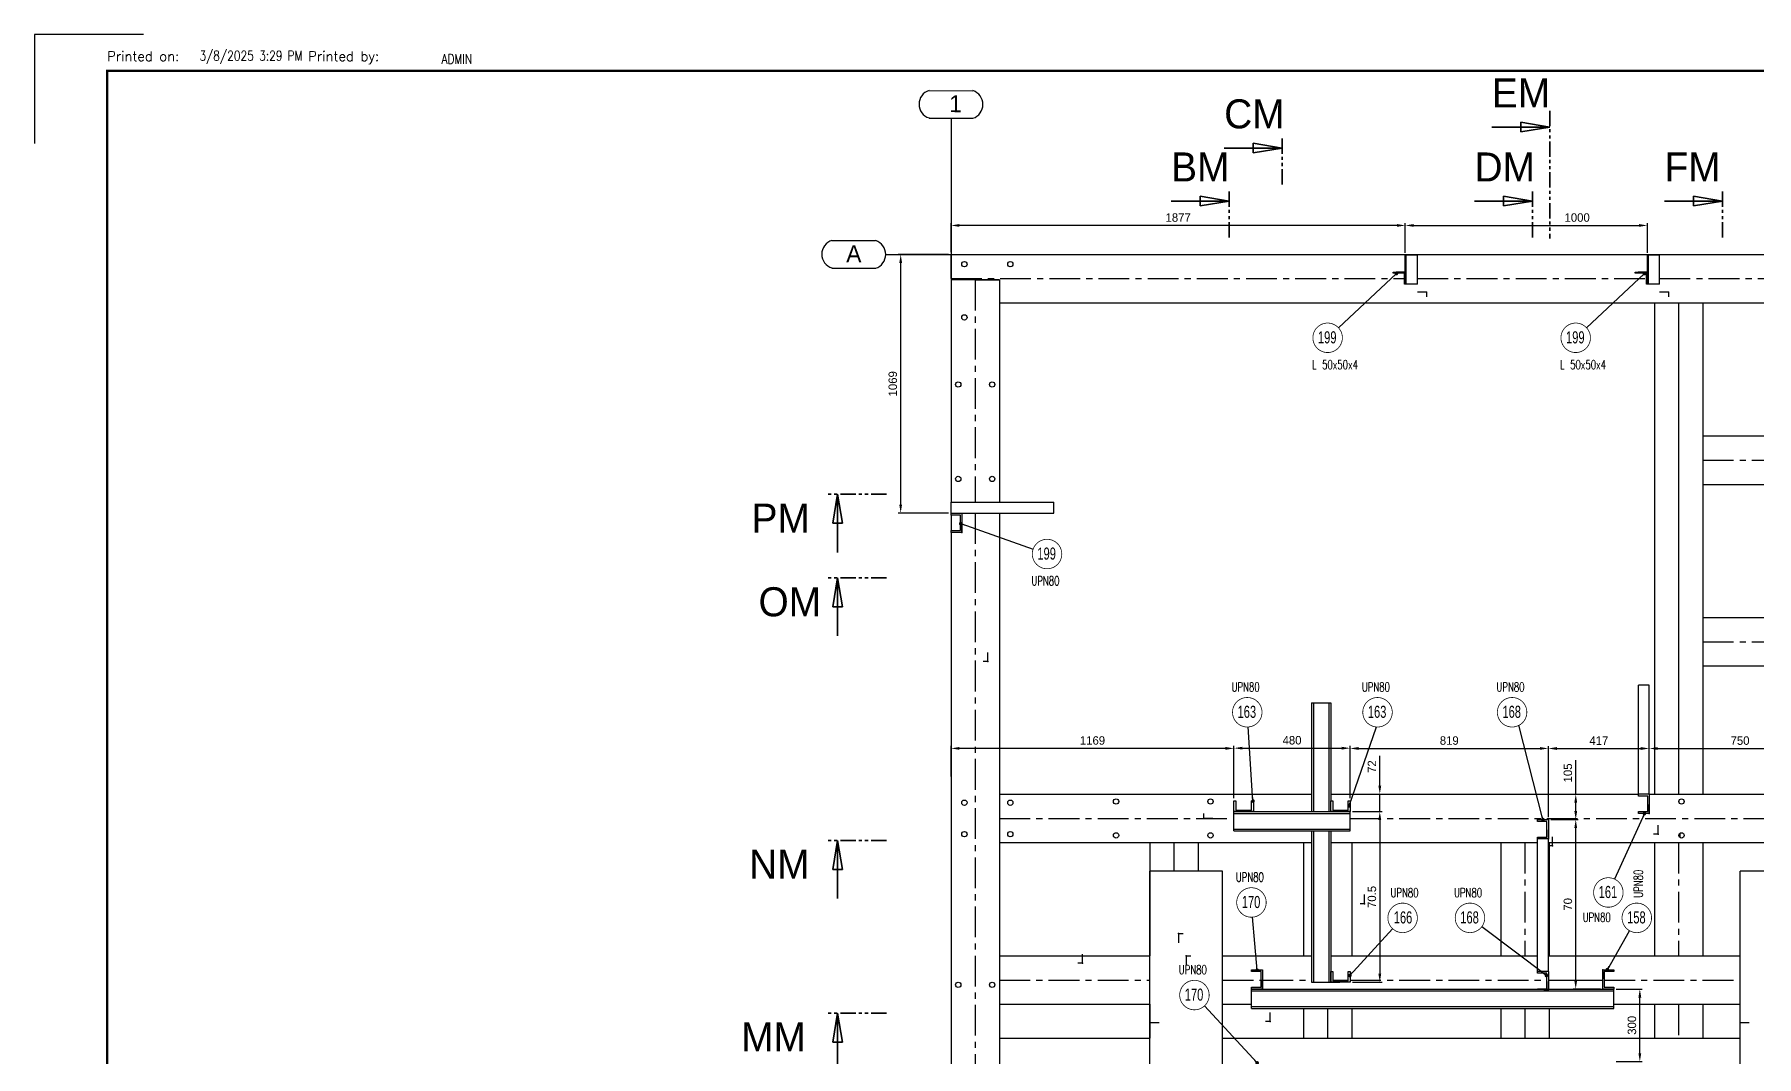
# Model space of a CAD drawing. Header units: millimetres. Extents: x 0 to 16187, y -20471 to 6290.
# Drawn here: x 0 to 712, y 3016 to 3438 of the extents above; entities that cross this region are included whole.
import ezdxf
from ezdxf.enums import TextEntityAlignment as Align

# ---------------------------------------------------------------- set-up
doc = ezdxf.new("R2010")
doc.units = ezdxf.units.MM
doc.header["$PDSIZE"] = -1
doc.linetypes.add('CENTERX2', pattern=[20.32, 12.7, -2.54, 2.54, -2.54])
doc.linetypes.add('PHANTOM', pattern=[12.7, 6.35, -1.27, 1.27, -1.27, 1.27, -1.27])
doc.layers.add('BORDER1', color=3, linetype='Continuous')
doc.layers.add('BORDER2', color=7, linetype='Continuous')
doc.styles.add('MtXpl_txt_shx', font='txt.shx', dxfattribs={"height": 0.2})
doc.styles.add('ROMANC', font='ROMANC', dxfattribs={"height": 5})
doc.styles.add('ROMAND-1', font='ic-romand.shx')
doc.styles.add('ROMANS', font='ROMANS.shx', dxfattribs={"width": 0.8})
doc.styles.add('ROMANT', font='ROMANT', dxfattribs={"height": 4})
doc.styles.add('SLDTEXTSTYLE2', font='TXT', dxfattribs={"width": 0.686449})
doc.dimstyles.new('AM_ISO', dxfattribs={"dimtxt": 3.5, "dimasz": 3.5, "dimexe": 1, "dimexo": 1, "dimgap": 1.5, "dimtad": 1, "dimdsep": 46, "dimtxsty": 'Standard', "dimcen": 0, "dimclrd": 1, "dimclre": 1, "dimclrt": 1, "dimadec": 0, "dimazin": 2, "dimtp": 0.1, "dimtm": 0.1, "dimtfac": 0.71, "dimtdec": 3, "dimtmove": 0, "dimatfit": 3, "dimfxl": 1, "dimlwd": -1, "dimlwe": -1, "dimarcsym": 1})
doc.dimstyles.new('AM_ISO$7', dxfattribs={"dimtxt": 3.5, "dimasz": 3.5, "dimexe": 1, "dimexo": 1, "dimgap": 1.5, "dimtad": 1, "dimtoh": 1, "dimdsep": 46, "dimtxsty": 'Standard', "dimcen": 0, "dimclrd": 1, "dimclre": 1, "dimclrt": 1, "dimadec": 0, "dimazin": 2, "dimtp": 0.1, "dimtm": 0.1, "dimtfac": 0.71, "dimtdec": 3, "dimtmove": 0, "dimatfit": 3, "dimfxl": 1, "dimlwd": -1, "dimlwe": -1, "dimarcsym": 1})

# ---------------------------------------------------------------- blocks, each defined once
blk = doc.blocks.new('_Closed')
at = {"color": 0, "linetype": 'ByBlock', "lineweight": -2}
for p, q in [((-1, 0.166667), (0, 0)), ((-1, 0.166667), (-1, -0.166667)), ((0, 0), (-1, -0.166667)), ((0, 0), (-1, 0))]:
    blk.add_line(p, q, dxfattribs=at)
blk = doc.blocks.new('*U609')
at = {"layer": 'BORDER1', "color": 154, "true_color": 0x1859a9, "const_width": 1}
blk.add_lwpolyline([(1.81, 811), (1144, 811), (1144, 0), (0, 0), (0, 811)], close=True, dxfattribs=at)
at = {"layer": 'BORDER2'}
blk.add_lwpolyline([(15, 826), (-30, 826), (-30, 781)], dxfattribs=at)
at = {"layer": 'BORDER2', "style": 'ROMANS'}
blk.add_text('Printed on:                 Printed by:', height=4, dxfattribs=at).set_placement((0, 815))
at = {"layer": 'BORDER2', "char_height": 4, "attachment_point": 7, "style": 'ROMANS'}
for s, insert in [('3/8/2025 3:29 PM', (38.14, 813.89)), ('ADMIN', (138.14, 813.89))]:
    blk.add_mtext(s, dxfattribs=dict(at, insert=insert))
at = {"layer": 'BORDER2', "flags": 8}
for tag, height, style, p in [('REV-A', 3.24, 'ROMANS', (986.93, 140.25)), ('RE-A', 8.06, 'ROMANT', (1084.63, 7.17))]:
    blk.add_attdef(tag, text='', height=height, dxfattribs=dict(at, style=style)).set_placement(p, align=Align.CENTER)
at = {"layer": 'BORDER2', "style": 'ROMANS', "width": 3.830216}
blk.add_attdef('DATE-A', text='', height=3.24, dxfattribs=at).set_placement((995.51, 140.25), (1008.51, 140.25), align=Align.FIT)
at = {"layer": 'BORDER2'}
for tag, height, style, p in [('DRN-A', 3.24, 'ROMANS', (1018.38, 140.25)), ('CHD-A', 3.24, 'ROMANS', (1032.35, 140.25)), ('APD-A', 3.24, 'ROMANS', (1046.64, 140.25)), ('CONS_CONT_VEND', 4.2, 'ROMANC', (1061.39, 72.83))]:
    blk.add_attdef(tag, text='', height=height, dxfattribs=dict(at, style=style)).set_placement(p, align=Align.CENTER)
at = {"layer": 'BORDER2', "style": 'ROMANS', "width": 0.8}
for tag, p, height in [('1:X', (997.23, 122.55), 3.5), ('LOC', (1042.74, 122.55), 3.5), ('PROJ_NO', (1118.64, 122.55), 3.5), ('CONS_DRG_NO', (1011, 63), 3)]:
    blk.add_attdef(tag, p, '', height=height, dxfattribs=at)
at = {"layer": 'BORDER2', "lineweight": 30, "width": 0.8, "flags": 104}
blk.add_attdef('COMMENTS-A', text='', height=2.2, dxfattribs=at).set_placement((1055.21, 142.07), align=Align.MIDDLE_LEFT)
at = {"layer": 'BORDER2', "style": 'ROMANS', "width": 0.8}
for tag, p in [('PROJECT_TITLE_1', (1061.07, 55.35)), ('PROJECT_TITLE_2', (1061.07, 49.3))]:
    blk.add_attdef(tag, text='', height=3.5, dxfattribs=at).set_placement(p, align=Align.MIDDLE)
at = {"layer": 'BORDER2', "style": 'ROMANT', "width": 0.8}
for tag, p in [('DRG_TITLE_1', (1061.07, 36.31)), ('DRG_TITLE_2', (1061.07, 28.31)), ('DRG_TITLE_3', (1061.07, 20.31))]:
    blk.add_attdef(tag, text='', height=5, dxfattribs=at).set_placement(p, align=Align.CENTER)
at = {"layer": 'BORDER2', "style": 'ROMANT'}
for tag, p in [('AR', (995, 7.17)), ('PA', (1011.74, 7.17)), ('DC', (1028.45, 7.17)), ('TS', (1120.84, 7.17))]:
    blk.add_attdef(tag, p, '', height=8.06, dxfattribs=at)
for tag, p in [('SRNO', (1074.7, 7.17)), ('SH', (1115.8, 7.18))]:
    blk.add_attdef(tag, text='', height=8.06, dxfattribs=at).set_placement(p, align=Align.RIGHT)
at = {"layer": 'BORDER2', "style": 'ROMANS', "flags": 2}
blk.add_attdef('TB_VERSION', text='', height=2, dxfattribs=at).set_placement((1, -1), align=Align.TOP_LEFT)
blk = doc.blocks.new('A$7E93181617161C3')
at = {"color": 1, "ltscale": 0.2}
blk.add_line((4.15, 77.36), (22.25, 77.27), dxfattribs=at)
at = {"color": 1, "linetype": 'Continuous', "lineweight": 25}
blk.add_line((4.14, 65.97), (22.29, 65.9), dxfattribs=at)
at = {"color": 1}
blk.add_line((13.21, 65.94), (13.21, 0), dxfattribs=at)
at = {"color": 1, "ltscale": 0.2}
for centre, radius, start, end in [((5.98, 71.67), 5.98, 107.86898, 252.02455), ((20.4, 71.58), 5.99, 287.96509, 71.9697)]:
    blk.add_arc(centre, radius, start, end, dxfattribs=at)
at = {"color": 1, "linetype": 'Continuous', "lineweight": 25}
blk.add_text('1', height=7, rotation=359.95368, dxfattribs=at).set_placement((12.44, 68.39))
blk = doc.blocks.new('A$7E931815291D127')
at = {"color": 1, "ltscale": 0.2}
for p, q in [((4.15, 11.48), (22.25, 11.39)), ((4.14, 0.09), (22.29, 0.01)), ((26.39, 5.69), (92.32, 5.69))]:
    blk.add_line(p, q, dxfattribs=at)
for centre, radius, start, end in [((5.98, 5.79), 5.98, 107.86898, 252.02455), ((20.4, 5.69), 5.99, 287.96509, 71.9697)]:
    blk.add_arc(centre, radius, start, end, dxfattribs=at)
blk.add_text('A', height=7, rotation=359.95368, dxfattribs=at).set_placement((10.1, 2.5))
blk = doc.blocks.new('A$7E93181618B349')
blk.add_blockref('A$7E931815291D127', (0, 0))
blk = doc.blocks.new('*D5700')
at = {"color": 1, "linetype": 'ByBlock'}
for p, q in [((378.7, 3348.24), (378.7, 3360.22)), ((562.9, 3359.22), (382.2, 3359.22)), ((566.4, 3347.94), (566.4, 3360.22))]:
    blk.add_line(p, q, dxfattribs=at)
at = {"color": 1}
for points in [[(382.2, 3359.8), (382.2, 3358.63), (378.7, 3359.22)], [(562.9, 3358.63), (562.9, 3359.8), (566.4, 3359.22)]]:
    blk.add_solid(points, dxfattribs=at)
at = {"layer": 'Defpoints', "color": 0}
for p in [(378.7, 3359.22), (378.7, 3347.24), (566.4, 3346.94)]:
    blk.add_point(p, dxfattribs=at)
at = {"color": 1, "insert": (472.55, 3362.47), "char_height": 3.5, "attachment_point": 5}
blk.add_mtext('1877', dxfattribs=at)
blk = doc.blocks.new('*D5701')
at = {"color": 1, "linetype": 'ByBlock'}
for p, q in [((566.4, 3347.94), (566.4, 3360.22)), ((569.9, 3359.22), (662.9, 3359.22)), ((666.4, 3347.94), (666.4, 3360.22))]:
    blk.add_line(p, q, dxfattribs=at)
at = {"color": 1}
for points in [[(569.9, 3359.8), (569.9, 3358.63), (566.4, 3359.22)], [(662.9, 3358.63), (662.9, 3359.8), (666.4, 3359.22)]]:
    blk.add_solid(points, dxfattribs=at)
at = {"layer": 'Defpoints', "color": 0}
for p in [(666.4, 3359.22), (566.4, 3346.94), (666.4, 3346.94)]:
    blk.add_point(p, dxfattribs=at)
at = {"color": 1, "insert": (637.39, 3362.47), "char_height": 3.5, "attachment_point": 5}
blk.add_mtext('1000', dxfattribs=at)
blk = doc.blocks.new('*D5715')
at = {"color": 1, "linetype": 'ByBlock'}
for p, q in [((377.7, 3347.24), (356.9, 3347.24)), ((357.9, 3243.89), (357.9, 3343.74)), ((377.7, 3240.39), (356.9, 3240.39))]:
    blk.add_line(p, q, dxfattribs=at)
at = {"color": 1}
for points in [[(358.48, 3343.74), (357.32, 3343.74), (357.9, 3347.24)], [(357.32, 3243.89), (358.48, 3243.89), (357.9, 3240.39)]]:
    blk.add_solid(points, dxfattribs=at)
at = {"layer": 'Defpoints', "color": 0}
for p in [(357.9, 3347.24), (378.7, 3347.24), (378.7, 3240.39)]:
    blk.add_point(p, dxfattribs=at)
at = {"color": 1, "insert": (354.65, 3293.81), "char_height": 3.5, "attachment_point": 5, "rotation": 90}
blk.add_mtext('1069', dxfattribs=at)
blk = doc.blocks.new('*D5722')
at = {"color": 1, "linetype": 'ByBlock'}
for p, q in [((653.5, 3043.74), (664.29, 3043.74)), ((663.29, 3017.24), (663.29, 3040.24)), ((653.5, 3013.74), (664.29, 3013.74))]:
    blk.add_line(p, q, dxfattribs=at)
at = {"color": 1}
for points in [[(663.87, 3040.24), (662.7, 3040.24), (663.29, 3043.74)], [(662.7, 3017.24), (663.87, 3017.24), (663.29, 3013.74)]]:
    blk.add_solid(points, dxfattribs=at)
at = {"layer": 'Defpoints', "color": 0}
for p in [(652.5, 3043.74), (663.29, 3043.74), (652.5, 3013.74)]:
    blk.add_point(p, dxfattribs=at)
at = {"color": 1, "insert": (660.04, 3028.74), "char_height": 3.5, "attachment_point": 5, "rotation": 90}
blk.add_mtext('300', dxfattribs=at)
blk = doc.blocks.new('*D5723')
at = {"color": 1, "linetype": 'ByBlock'}
for p, q in [((636.81, 3124.24), (636.81, 3138.32)), ((630.19, 3124.24), (637.81, 3124.24)), ((636.81, 3117.24), (636.81, 3120.74)), ((626.5, 3113.74), (637.81, 3113.74))]:
    blk.add_line(p, q, dxfattribs=at)
at = {"color": 1}
for points in [[(637.39, 3120.74), (636.23, 3120.74), (636.81, 3124.24)], [(636.23, 3117.24), (637.39, 3117.24), (636.81, 3113.74)]]:
    blk.add_solid(points, dxfattribs=at)
at = {"layer": 'Defpoints', "color": 0}
for p in [(629.19, 3124.24), (636.81, 3124.24), (625.5, 3113.74)]:
    blk.add_point(p, dxfattribs=at)
at = {"color": 1, "insert": (633.56, 3133.03), "char_height": 3.5, "attachment_point": 5, "rotation": 90}
blk.add_mtext('105', dxfattribs=at)
blk = doc.blocks.new('*D5724')
at = {"color": 1, "linetype": 'ByBlock'}
for p, q in [((555.85, 3127.74), (555.85, 3140.07)), ((554.41, 3124.24), (556.85, 3124.24)), ((555.85, 3117.04), (555.85, 3124.24)), ((544.6, 3117.04), (556.85, 3117.04)), ((555.85, 3113.54), (555.85, 3110.04))]:
    blk.add_line(p, q, dxfattribs=at)
at = {"color": 1}
for points in [[(555.27, 3127.74), (556.44, 3127.74), (555.85, 3124.24)], [(556.44, 3113.54), (555.27, 3113.54), (555.85, 3117.04)]]:
    blk.add_solid(points, dxfattribs=at)
at = {"layer": 'Defpoints', "color": 0}
for p in [(553.41, 3124.24), (555.85, 3124.24), (543.6, 3117.04)]:
    blk.add_point(p, dxfattribs=at)
at = {"color": 1, "insert": (552.6, 3135.65), "char_height": 3.5, "attachment_point": 5, "rotation": 90}
blk.add_mtext('72', dxfattribs=at)
blk = doc.blocks.new('*D5725')
at = {"color": 1, "linetype": 'ByBlock'}
for p, q in [((378.7, 3131.55), (378.7, 3144.16)), ((492.1, 3143.16), (382.2, 3143.16)), ((495.6, 3122.54), (495.6, 3144.16))]:
    blk.add_line(p, q, dxfattribs=at)
at = {"color": 1}
for points in [[(382.2, 3143.74), (382.2, 3142.57), (378.7, 3143.16)], [(492.1, 3142.57), (492.1, 3143.74), (495.6, 3143.16)]]:
    blk.add_solid(points, dxfattribs=at)
at = {"layer": 'Defpoints', "color": 0}
for p in [(378.7, 3143.16), (378.7, 3130.55), (495.6, 3121.54)]:
    blk.add_point(p, dxfattribs=at)
at = {"color": 1, "insert": (437.15, 3146.41), "char_height": 3.5, "attachment_point": 5}
blk.add_mtext('1169', dxfattribs=at)
blk = doc.blocks.new('*D5726')
at = {"color": 1, "linetype": 'ByBlock'}
for p, q in [((495.6, 3122.54), (495.6, 3144.25)), ((499.1, 3143.25), (540.1, 3143.25)), ((543.6, 3122.54), (543.6, 3144.25))]:
    blk.add_line(p, q, dxfattribs=at)
at = {"color": 1}
for points in [[(499.1, 3143.84), (499.1, 3142.67), (495.6, 3143.25)], [(540.1, 3142.67), (540.1, 3143.84), (543.6, 3143.25)]]:
    blk.add_solid(points, dxfattribs=at)
at = {"layer": 'Defpoints', "color": 0}
for p in [(543.6, 3143.25), (495.6, 3121.54), (543.6, 3121.54)]:
    blk.add_point(p, dxfattribs=at)
at = {"color": 1, "insert": (519.6, 3146.5), "char_height": 3.5, "attachment_point": 5}
blk.add_mtext('480', dxfattribs=at)
blk = doc.blocks.new('*D5727')
at = {"color": 1, "linetype": 'ByBlock'}
for p, q in [((543.6, 3122.54), (543.6, 3144.14)), ((547.1, 3143.14), (622, 3143.14)), ((625.5, 3114.74), (625.5, 3144.14))]:
    blk.add_line(p, q, dxfattribs=at)
at = {"color": 1}
for points in [[(547.1, 3143.73), (547.1, 3142.56), (543.6, 3143.14)], [(622, 3142.56), (622, 3143.73), (625.5, 3143.14)]]:
    blk.add_solid(points, dxfattribs=at)
at = {"layer": 'Defpoints', "color": 0}
for p in [(625.5, 3143.14), (543.6, 3121.54), (625.5, 3113.74)]:
    blk.add_point(p, dxfattribs=at)
at = {"color": 1, "insert": (584.55, 3146.39), "char_height": 3.5, "attachment_point": 5}
blk.add_mtext('819', dxfattribs=at)
blk = doc.blocks.new('*D5728')
at = {"color": 1, "linetype": 'ByBlock'}
for p, q in [((625.5, 3114.74), (625.5, 3144.12)), ((629, 3143.12), (663.7, 3143.12)), ((667.2, 3125.24), (667.2, 3144.12))]:
    blk.add_line(p, q, dxfattribs=at)
at = {"color": 1}
for points in [[(629, 3143.7), (629, 3142.53), (625.5, 3143.12)], [(663.7, 3142.53), (663.7, 3143.7), (667.2, 3143.12)]]:
    blk.add_solid(points, dxfattribs=at)
at = {"layer": 'Defpoints', "color": 0}
for p in [(667.2, 3143.12), (667.2, 3124.24), (625.5, 3113.74)]:
    blk.add_point(p, dxfattribs=at)
at = {"color": 1, "insert": (646.35, 3146.37), "char_height": 3.5, "attachment_point": 5}
blk.add_mtext('417', dxfattribs=at)
blk = doc.blocks.new('*D5729')
at = {"color": 1, "linetype": 'ByBlock'}
for p, q in [((667.2, 3125.24), (667.2, 3144.11)), ((670.7, 3143.11), (738.7, 3143.11)), ((742.2, 3125.24), (742.2, 3144.11))]:
    blk.add_line(p, q, dxfattribs=at)
at = {"color": 1}
for points in [[(670.7, 3143.69), (670.7, 3142.53), (667.2, 3143.11)], [(738.7, 3142.53), (738.7, 3143.69), (742.2, 3143.11)]]:
    blk.add_solid(points, dxfattribs=at)
at = {"layer": 'Defpoints', "color": 0}
for p in [(742.2, 3143.11), (667.2, 3124.24), (742.2, 3124.24)]:
    blk.add_point(p, dxfattribs=at)
at = {"color": 1, "insert": (704.7, 3146.36), "char_height": 3.5, "attachment_point": 5}
blk.add_mtext('750', dxfattribs=at)
blk = doc.blocks.new('*D5731')
at = {"color": 1, "linetype": 'ByBlock'}
for p, q in [((544.6, 3117.04), (556.85, 3117.04)), ((555.85, 3113.54), (555.85, 3050.04)), ((544.6, 3046.54), (556.85, 3046.54))]:
    blk.add_line(p, q, dxfattribs=at)
at = {"color": 1}
for points in [[(556.43, 3113.54), (555.27, 3113.54), (555.85, 3117.04)], [(555.27, 3050.04), (556.43, 3050.04), (555.85, 3046.54)]]:
    blk.add_solid(points, dxfattribs=at)
at = {"layer": 'Defpoints', "color": 0}
for p in [(543.6, 3117.04), (543.6, 3046.54), (555.85, 3046.54)]:
    blk.add_point(p, dxfattribs=at)
at = {"color": 1, "insert": (552.6, 3081.79), "char_height": 3.5, "attachment_point": 5, "rotation": 90}
blk.add_mtext('70.5', dxfattribs=at)
blk = doc.blocks.new('*D5732')
at = {"color": 1, "linetype": 'ByBlock'}
for p, q in [((626.5, 3113.74), (637.81, 3113.74)), ((636.81, 3047.24), (636.81, 3110.24)), ((647, 3043.74), (635.81, 3043.74))]:
    blk.add_line(p, q, dxfattribs=at)
at = {"color": 1}
for points in [[(637.39, 3110.24), (636.23, 3110.24), (636.81, 3113.74)], [(636.23, 3047.24), (637.39, 3047.24), (636.81, 3043.74)]]:
    blk.add_solid(points, dxfattribs=at)
at = {"layer": 'Defpoints', "color": 0}
for p in [(625.5, 3113.74), (636.81, 3113.74), (648, 3043.74)]:
    blk.add_point(p, dxfattribs=at)
at = {"color": 1, "insert": (633.56, 3078.74), "char_height": 3.5, "attachment_point": 5, "rotation": 90}
blk.add_mtext('70', dxfattribs=at)

msp = doc.modelspace()

# ---------------------------------------------------------------- linework, layer by layer
at = {"color": 7, "linetype": 'PHANTOM', "lineweight": 35}
for p, q in [((626.16519, 3406.58966), (626.16519, 3353.84894)), ((515.55096, 3395.19556), (515.55096, 3375.78602)), ((493.64003, 3373.25849), (493.64003, 3353.84894)), ((619.00036, 3373.25849), (619.00036, 3353.84894)), ((697.4799, 3373.25849), (697.4799, 3353.84894)), ((352.03605, 3248.15455), (327.82196, 3248.15455)), ((352.03605, 3213.61674), (327.82196, 3213.61674)), ((352.03605, 3105.16513), (327.82196, 3105.16513)), ((352.03605, 3033.8291), (327.82196, 3033.8291))]:
    msp.add_line(p, q, dxfattribs=at)
at = {"color": 7, "linetype": 'Continuous', "lineweight": 35}
for p, q in [((602.16519, 3399.83176), (626.16519, 3399.83176)), ((491.55096, 3391.19556), (515.55096, 3391.19556)), ((469.64003, 3369.25849), (493.64003, 3369.25849)), ((595.00036, 3369.25849), (619.00036, 3369.25849)), ((673.4799, 3369.25849), (697.4799, 3369.25849)), ((331.82196, 3224.15455), (331.82196, 3248.15455)), ((331.82196, 3189.61674), (331.82196, 3213.61674)), ((331.82196, 3081.16513), (331.82196, 3105.16513)), ((331.82196, 3009.8291), (331.82196, 3033.8291))]:
    msp.add_line(p, q, dxfattribs=at)
at = {"color": 7, "linetype": 'Continuous', "lineweight": 25}
for p, q in [((378.70196, 3347.23778), (802.70196, 3347.23778)), ((378.70196, 3337.23778), (378.70196, 3347.23778)), ((566.80196, 3346.93778), (566.40196, 3346.93778)), ((566.40196, 3339.93778), (566.40196, 3346.93778)), ((566.80196, 3334.93778), (566.80196, 3346.93778)), ((571.40196, 3346.93778), (566.80196, 3346.93778)), ((571.40196, 3334.93778), (571.40196, 3346.93778)), ((666.80196, 3346.93778), (666.40196, 3346.93778)), ((666.40196, 3339.93778), (666.40196, 3346.93778)), ((666.80196, 3334.93778), (666.80196, 3346.93778)), ((671.40196, 3346.93778), (666.80196, 3346.93778)), ((671.40196, 3334.93778), (671.40196, 3346.93778)), ((378.70196, 3337.23778), (378.70196, 3336.78778)), ((561.40196, 3339.53778), (561.40196, 3339.93778)), ((561.40196, 3339.93778), (566.40196, 3339.93778)), ((566.00196, 3339.53778), (561.40196, 3339.53778)), ((566.00196, 3334.93778), (566.00196, 3339.53778)), ((566.40196, 3339.93778), (566.40196, 3334.93778)), ((661.40196, 3339.53778), (661.40196, 3339.93778)), ((661.40196, 3339.93778), (666.40196, 3339.93778)), ((666.00196, 3339.53778), (661.40196, 3339.53778)), ((666.00196, 3334.93778), (666.00196, 3339.53778)), ((666.40196, 3339.93778), (666.40196, 3334.93778)), ((398.70196, 3336.78778), (378.70196, 3336.78778)), ((378.70196, 3336.78778), (378.70196, 3244.88778)), ((388.70196, 3336.78778), (378.70196, 3336.78778)), ((388.70196, 3336.78778), (398.70196, 3336.78778)), ((398.70196, 3336.78778), (398.70196, 3327.23778)), ((398.70196, 3336.78778), (398.70196, 3244.88778)), ((566.40196, 3334.93778), (566.00196, 3334.93778)), ((566.80196, 3334.93778), (566.40196, 3334.93778)), ((571.40196, 3334.93778), (566.80196, 3334.93778)), ((666.40196, 3334.93778), (666.00196, 3334.93778)), ((666.80196, 3334.93778), (666.40196, 3334.93778)), ((671.40196, 3334.93778), (666.80196, 3334.93778)), ((398.70196, 3327.23778), (782.70196, 3327.23778)), ((669.30196, 3327.23778), (679.30196, 3327.23778)), ((669.30196, 3327.23778), (669.30196, 3124.23778)), ((679.30196, 3327.23778), (689.30196, 3327.23778)), ((679.30196, 3327.23778), (679.30196, 3124.23778)), ((689.30196, 3327.23778), (689.30196, 3124.23778)), ((689.30196, 3272.23778), (689.30196, 3262.23778)), ((689.30196, 3272.23778), (782.70196, 3272.23778)), ((689.30196, 3262.23778), (689.30196, 3252.23778)), ((689.30196, 3252.23778), (782.70196, 3252.23778)), ((378.70196, 3244.88778), (421.20196, 3244.88778)), ((378.70196, 3240.38778), (378.70196, 3244.88778)), ((421.20196, 3240.38778), (421.20196, 3244.88778)), ((378.70196, 3240.38778), (421.20196, 3240.38778)), ((378.70196, 3239.58778), (378.70196, 3240.38778)), ((378.70196, 3240.38778), (383.20196, 3240.38778)), ((382.60196, 3239.58778), (378.70196, 3239.58778)), ((378.70196, 3239.58778), (378.70196, 3233.18778)), ((382.60196, 3233.18778), (382.60196, 3239.58778)), ((383.20196, 3240.38778), (383.20196, 3232.38778)), ((398.70196, 3240.38778), (398.70196, 2735.83778)), ((378.70196, 3233.18778), (382.60196, 3233.18778)), ((378.70196, 3232.38778), (378.70196, 3233.18778)), ((383.20196, 3232.38778), (378.70196, 3232.38778)), ((378.70196, 3232.38778), (378.70196, 2726.28778)), ((689.30196, 3197.23778), (689.30196, 3187.23778)), ((689.30196, 3197.23778), (782.70196, 3197.23778)), ((689.30196, 3187.23778), (689.30196, 3177.23778)), ((689.30196, 3177.23778), (782.70196, 3177.23778)), ((662.70196, 3124.23778), (662.70196, 3169.23778)), ((667.20196, 3169.23778), (662.70196, 3169.23778)), ((667.20196, 3124.23778), (667.20196, 3169.23778)), ((527.60196, 3162.03778), (527.60196, 3117.03778)), ((527.60196, 3162.03778), (528.40196, 3162.03778)), ((528.40196, 3162.03778), (528.40196, 3117.03778)), ((528.40196, 3162.03778), (534.80196, 3162.03778)), ((534.80196, 3162.03778), (535.60196, 3162.03778)), ((534.80196, 3162.03778), (534.80196, 3117.03778)), ((535.60196, 3162.03778), (535.60196, 3121.53778)), ((398.70196, 3124.23778), (398.70196, 3114.23778)), ((398.70196, 3124.23778), (527.60196, 3124.23778)), ((535.60196, 3124.23778), (662.70196, 3124.23778)), ((667.20196, 3124.23778), (662.70196, 3124.23778)), ((662.70196, 3123.43778), (662.70196, 3124.23778)), ((667.20196, 3124.23778), (667.20196, 3116.23778)), ((667.20196, 3124.23778), (737.70196, 3124.23778)), ((669.30196, 3124.23778), (679.30196, 3124.23778)), ((679.30196, 3124.23778), (689.30196, 3124.23778)), ((495.60196, 3117.03778), (495.60196, 3121.53778)), ((495.60196, 3121.53778), (496.40196, 3121.53778)), ((495.60196, 3117.03778), (543.60196, 3117.03778)), ((495.60196, 3116.23778), (495.60196, 3117.03778)), ((503.60196, 3117.03778), (495.60196, 3117.03778)), ((496.40196, 3121.53778), (496.40196, 3117.63778)), ((496.40196, 3117.63778), (502.80196, 3117.63778)), ((502.80196, 3117.63778), (502.80196, 3121.53778)), ((502.80196, 3121.53778), (503.60196, 3121.53778)), ((503.60196, 3121.53778), (503.60196, 3117.03778)), ((535.60196, 3121.53778), (536.40196, 3121.53778)), ((535.60196, 3117.03778), (535.60196, 3121.53778)), ((543.60196, 3117.03778), (535.60196, 3117.03778)), ((536.40196, 3121.53778), (536.40196, 3117.63778)), ((536.40196, 3117.63778), (542.80196, 3117.63778)), ((542.80196, 3121.53778), (543.60196, 3121.53778)), ((542.80196, 3117.63778), (542.80196, 3121.53778)), ((543.60196, 3121.53778), (543.60196, 3117.03778)), ((543.60196, 3116.23778), (543.60196, 3117.03778)), ((666.60196, 3123.43778), (662.70196, 3123.43778)), ((662.70196, 3117.03778), (666.60196, 3117.03778)), ((662.70196, 3116.23778), (662.70196, 3117.03778)), ((666.60196, 3117.03778), (666.60196, 3123.43778)), ((398.70196, 3114.23778), (398.70196, 3104.23778)), ((495.60196, 3116.23778), (543.60196, 3116.23778)), ((495.60196, 3109.83778), (495.60196, 3116.23778)), ((495.60196, 3109.03778), (495.60196, 3109.83778)), ((495.60196, 3109.83778), (543.60196, 3109.83778)), ((543.60196, 3109.83778), (543.60196, 3116.23778)), ((543.60196, 3109.03778), (543.60196, 3109.83778)), ((621.00196, 3113.73778), (625.50196, 3113.73778)), ((621.00196, 3112.93778), (621.00196, 3113.73778)), ((624.90196, 3112.93778), (621.00196, 3112.93778)), ((624.90196, 3106.53778), (624.90196, 3112.93778)), ((625.50196, 3113.73778), (625.50196, 3105.73778)), ((667.20196, 3116.23778), (662.70196, 3116.23778)), ((398.70196, 3104.23778), (527.60196, 3104.23778)), ((460.80196, 3104.23778), (470.80196, 3104.23778)), ((460.80196, 3104.23778), (460.80196, 3057.43778)), ((470.80196, 3104.23778), (480.80196, 3104.23778)), ((470.80196, 3104.23778), (470.80196, 3092.43778)), ((480.80196, 3104.23778), (480.80196, 3092.43778)), ((495.60196, 3109.03778), (543.60196, 3109.03778)), ((524.30196, 3104.23778), (527.60196, 3104.23778)), ((524.30196, 3104.23778), (524.30196, 3057.43778)), ((527.60196, 3109.03778), (527.60196, 3046.53778)), ((528.40196, 3109.03778), (528.40196, 3046.53778)), ((534.80196, 3109.03778), (534.80196, 3046.53778)), ((535.60196, 3109.03778), (535.60196, 3046.53778)), ((535.60196, 3104.23778), (544.30196, 3104.23778)), ((535.60196, 3104.23778), (621.00196, 3104.23778)), ((544.30196, 3104.23778), (544.30196, 3057.43778)), ((605.80196, 3104.23778), (615.80196, 3104.23778)), ((605.80196, 3104.23778), (605.80196, 3057.43778)), ((615.80196, 3104.23778), (621.00196, 3104.23778)), ((621.00196, 3105.73778), (621.00196, 3106.53778)), ((621.00196, 3106.53778), (624.90196, 3106.53778)), ((625.50196, 3105.73778), (621.00196, 3105.73778)), ((621.00196, 3051.03778), (621.00196, 3105.73778)), ((625.50196, 3051.03778), (625.50196, 3105.73778)), ((625.50196, 3104.23778), (625.80196, 3104.23778)), ((625.50196, 3104.23778), (782.70196, 3104.23778)), ((625.80196, 3104.23778), (625.80196, 3057.43778)), ((669.30196, 3104.23778), (679.30196, 3104.23778)), ((669.30196, 3104.23778), (669.30196, 3057.43778)), ((679.30196, 3104.23778), (689.30196, 3104.23778)), ((679.75196, 3108.04246), (679.75196, 3106.43311)), ((689.30196, 3104.23778), (689.30196, 3057.43778)), ((490.90196, 3092.43778), (460.90196, 3092.43778)), ((460.90196, 2703.40378), (460.90196, 3092.43778)), ((490.90196, 2703.40378), (490.90196, 3092.43778)), ((734.70196, 3092.43778), (704.70196, 3092.43778)), ((704.70196, 2703.40378), (704.70196, 3092.43778)), ((398.70196, 3057.43778), (398.70196, 3047.43778)), ((398.70196, 3057.43778), (460.90196, 3057.43778)), ((460.80196, 3057.43778), (460.90196, 3057.43778)), ((490.90196, 3057.43778), (527.60196, 3057.43778)), ((524.30196, 3057.43778), (527.60196, 3057.43778)), ((535.60196, 3057.43778), (544.30196, 3057.43778)), ((535.60196, 3057.43778), (621.00196, 3057.43778)), ((605.80196, 3057.43778), (615.80196, 3057.43778)), ((615.80196, 3057.43778), (621.00196, 3057.43778)), ((625.50196, 3057.43778), (625.80196, 3057.43778)), ((625.50196, 3057.43778), (704.70196, 3057.43778)), ((669.30196, 3057.43778), (679.30196, 3057.43778)), ((679.30196, 3057.43778), (689.30196, 3057.43778)), ((398.70196, 3047.43778), (398.70196, 3037.43778)), ((502.90196, 3050.93778), (502.90196, 3051.73778)), ((502.90196, 3051.73778), (507.40196, 3051.73778)), ((506.80196, 3050.93778), (502.90196, 3050.93778)), ((506.80196, 3044.53778), (506.80196, 3050.93778)), ((507.40196, 3051.73778), (507.40196, 3043.73778)), ((527.60196, 3046.53778), (528.40196, 3046.53778)), ((528.40196, 3046.53778), (534.80196, 3046.53778)), ((534.80196, 3046.53778), (535.60196, 3046.53778)), ((535.60196, 3051.03778), (536.40196, 3051.03778)), ((535.60196, 3046.53778), (535.60196, 3051.03778)), ((543.60196, 3046.53778), (535.60196, 3046.53778)), ((536.40196, 3051.03778), (536.40196, 3047.13778)), ((536.40196, 3047.43778), (542.80196, 3047.43778)), ((536.40196, 3047.13778), (542.80196, 3047.13778)), ((542.80196, 3047.13778), (542.80196, 3051.03778)), ((542.80196, 3051.03778), (543.60196, 3051.03778)), ((543.60196, 3051.03778), (543.60196, 3046.53778)), ((625.50196, 3051.03778), (621.00196, 3051.03778)), ((621.00196, 3050.23778), (621.00196, 3051.03778)), ((624.90196, 3050.23778), (621.00196, 3050.23778)), ((624.90196, 3043.83778), (624.90196, 3050.23778)), ((625.50196, 3051.03778), (625.50196, 3043.73778)), ((625.50196, 3047.43778), (648.00196, 3047.43778)), ((648.00196, 3051.73778), (652.50196, 3051.73778)), ((648.00196, 3043.73778), (648.00196, 3051.73778)), ((652.50196, 3050.93778), (648.60196, 3050.93778)), ((648.60196, 3050.93778), (648.60196, 3044.53778)), ((652.50196, 3051.73778), (652.50196, 3050.93778)), ((502.90196, 3043.73778), (502.90196, 3044.53778)), ((502.90196, 3044.53778), (506.80196, 3044.53778)), ((502.90196, 3043.73778), (652.50196, 3043.73778)), ((502.90196, 3042.93778), (502.90196, 3043.73778)), ((507.40196, 3043.73778), (502.90196, 3043.73778)), ((502.90196, 3042.93778), (652.50196, 3042.93778)), ((502.90196, 3036.53778), (502.90196, 3042.93778)), ((621.00196, 3043.73778), (621.00196, 3043.83778)), ((621.00196, 3043.83778), (624.90196, 3043.83778)), ((652.50196, 3043.73778), (648.00196, 3043.73778)), ((648.60196, 3044.53778), (652.50196, 3044.53778)), ((652.50196, 3044.53778), (652.50196, 3043.73778)), ((652.50196, 3042.93778), (652.50196, 3043.73778)), ((652.50196, 3036.53778), (652.50196, 3042.93778)), ((398.70196, 3037.43778), (460.90196, 3037.43778)), ((460.80196, 3037.43778), (460.90196, 3037.43778)), ((460.80196, 3037.43778), (460.80196, 3023.43778)), ((490.90196, 3037.43778), (502.90196, 3037.43778)), ((502.90196, 3035.73778), (502.90196, 3036.53778)), ((502.90196, 3036.53778), (652.50196, 3036.53778)), ((502.90196, 3035.73778), (652.50196, 3035.73778)), ((524.30196, 3035.73778), (524.30196, 3023.43778)), ((544.30196, 3035.73778), (544.30196, 3023.43778)), ((605.80196, 3035.73778), (605.80196, 3023.43778)), ((625.80196, 3035.73778), (625.80196, 3023.43778)), ((652.50196, 3037.43778), (704.70196, 3037.43778)), ((652.50196, 3035.73778), (652.50196, 3036.53778)), ((669.30196, 3037.43778), (679.30196, 3037.43778)), ((669.30196, 3037.43778), (669.30196, 3023.43778)), ((679.30196, 3037.43778), (689.30196, 3037.43778)), ((689.30196, 3037.43778), (689.30196, 3023.43778)), ((398.70196, 3023.43778), (398.70196, 3013.43778)), ((398.70196, 3023.43778), (460.90196, 3023.43778)), ((460.80196, 3023.43778), (460.90196, 3023.43778)), ((490.90196, 3023.43778), (704.70196, 3023.43778)), ((524.30196, 3023.43778), (534.30196, 3023.43778)), ((534.30196, 3023.43778), (544.30196, 3023.43778)), ((605.80196, 3023.43778), (615.80196, 3023.43778)), ((615.80196, 3023.43778), (625.80196, 3023.43778)), ((669.30196, 3023.43778), (679.30196, 3023.43778)), ((679.30196, 3023.43778), (689.30196, 3023.43778))]:
    msp.add_line(p, q, dxfattribs=at)
at = {"color": 3, "linetype": 'CENTERX2'}
for p, q in [((378.70196, 3337.23778), (566.00196, 3337.23778)), ((571.40196, 3337.23778), (666.00196, 3337.23778)), ((671.40196, 3337.23778), (802.70196, 3337.23778)), ((388.70196, 3336.78778), (388.70196, 3244.88778)), ((689.30196, 3262.23778), (782.70196, 3262.23778)), ((388.70196, 3240.38778), (388.70196, 2726.28778)), ((689.30196, 3187.23778), (782.70196, 3187.23778)), ((398.70196, 3114.23778), (495.60196, 3114.23778)), ((543.60196, 3114.23778), (782.70196, 3114.23778)), ((615.80196, 3104.23778), (615.80196, 3057.43778)), ((679.30196, 3104.23778), (679.30196, 3057.43778)), ((398.70196, 3047.43778), (460.90196, 3047.43778)), ((490.90196, 3047.43778), (506.80196, 3047.43778)), ((507.40196, 3047.43778), (527.60196, 3047.43778)), ((543.60196, 3047.43778), (624.90196, 3047.43778)), ((648.60196, 3047.43778), (704.70196, 3047.43778)), ((534.30196, 3035.73778), (534.30196, 3023.43778)), ((615.80196, 3035.73778), (615.80196, 3023.43778)), ((679.30196, 3037.43778), (679.30196, 3023.43778))]:
    msp.add_line(p, q, dxfattribs=at)
at = {"color": 7, "linetype": 'Continuous'}
for p, q in [((566.40196, 3339.93778), (562.63611, 3339.93778)), ((566.40196, 3339.93778), (566.40196, 3338.05486)), ((666.40196, 3339.93778), (662.63611, 3339.93778)), ((666.40196, 3339.93778), (666.40196, 3338.05486)), ((575.18406, 3331.63218), (571.41821, 3331.63218)), ((575.18406, 3331.63218), (575.18406, 3329.74925)), ((675.18406, 3331.63218), (671.41821, 3331.63218)), ((675.18406, 3331.63218), (675.18406, 3329.74925)), ((383.20196, 3232.38778), (381.31904, 3232.38778)), ((383.20196, 3232.38778), (383.20196, 3236.15363)), ((393.86879, 3179.04497), (393.86879, 3182.81082)), ((393.86879, 3179.04497), (391.98586, 3179.04497)), ((495.60196, 3117.03778), (495.60196, 3118.92071)), ((495.60196, 3117.03778), (499.36781, 3117.03778)), ((535.60196, 3117.03778), (535.60196, 3118.92071)), ((535.60196, 3117.03778), (539.36781, 3117.03778)), ((667.20196, 3116.23778), (667.20196, 3120.00363)), ((483.11549, 3114.38253), (483.11549, 3116.26545)), ((483.11549, 3114.38253), (486.88134, 3114.38253)), ((625.50196, 3105.73778), (625.50196, 3109.50363)), ((667.20196, 3116.23778), (665.31904, 3116.23778)), ((670.81746, 3107.68166), (670.81746, 3111.44751)), ((625.50196, 3105.73778), (623.61904, 3105.73778)), ((627.23211, 3102.8709), (625.34918, 3102.8709)), ((627.23211, 3102.8709), (627.23211, 3106.63676)), ((670.81746, 3107.68166), (668.93454, 3107.68166)), ((549.58795, 3078.97524), (549.58795, 3082.7411)), ((549.58795, 3078.97524), (547.70502, 3078.97524)), ((472.71722, 3066.63362), (474.60015, 3066.63362)), ((472.71722, 3066.63362), (472.71722, 3062.86777)), ((432.95608, 3054.38949), (431.07315, 3054.38949)), ((432.95608, 3054.38949), (432.95608, 3058.15534)), ((475.90196, 3057.43778), (477.78489, 3057.43778)), ((475.90196, 3057.43778), (475.90196, 3053.67193)), ((507.40196, 3043.73778), (507.40196, 3047.50363)), ((535.60196, 3046.53778), (535.60196, 3048.42071)), ((535.60196, 3046.53778), (539.36781, 3046.53778)), ((625.50196, 3043.03778), (625.50196, 3046.80363)), ((648.00196, 3051.73778), (649.88489, 3051.73778)), ((648.00196, 3051.73778), (648.00196, 3047.97193)), ((507.40196, 3043.73778), (505.51904, 3043.73778)), ((625.50196, 3043.03778), (623.61904, 3043.03778)), ((460.90196, 3029.93778), (460.90196, 3031.82071)), ((460.90196, 3029.93778), (460.90196, 3031.82071)), ((510.53333, 3030.28033), (510.53333, 3034.04618)), ((704.70196, 3029.93778), (704.70196, 3031.82071)), ((704.70196, 3029.93778), (704.70196, 3031.82071)), ((460.90196, 3029.93778), (464.66781, 3029.93778)), ((460.90196, 3029.93778), (464.66781, 3029.93778)), ((510.53333, 3030.28033), (508.6504, 3030.28033)), ((704.70196, 3029.93778), (708.46781, 3029.93778)), ((704.70196, 3029.93778), (708.46781, 3029.93778))]:
    msp.add_line(p, q, dxfattribs=at)
at = {"color": 2, "const_width": 0.3125}
for points in [[(528.20339, 3312.80352, -1), (540.39089, 3312.80352, -1)], [(630.70022, 3312.80352, -1), (642.88772, 3312.80352, -1)], [(412.27909, 3223.46737, -1), (424.46659, 3223.46737, -1)], [(494.99968, 3158.09431, -1), (507.18718, 3158.09431, -1)], [(548.81654, 3158.09431, -1), (561.00404, 3158.09431, -1)], [(604.42071, 3158.09431, -1), (616.60821, 3158.09431, -1)], [(644.19183, 3083.64127, -1), (656.37933, 3083.64127, -1)], [(496.73157, 3079.50557, -1), (508.91907, 3079.50557, -1)], [(473.17048, 3041.24236, -1), (485.35798, 3041.24236, -1)]]:
    msp.add_lwpolyline(points, format="xyb", close=True, dxfattribs=at)
at = {"color": 4, "const_width": 0.3125}
for points in [[(571.37495, 3073.1462, 1), (559.18745, 3073.1462, 1)], [(587.00964, 3073.1462, -1), (599.19714, 3073.1462, -1)], [(655.94339, 3073.1462, -1), (668.13089, 3073.1462, -1)]]:
    msp.add_lwpolyline(points, format="xyb", close=True, dxfattribs=at)
at = {"color": 7, "linetype": 'Continuous', "lineweight": 25}
for centre in [(384.20196, 3343.23778), (403.20196, 3343.23778), (384.20196, 3321.23778), (381.70196, 3293.48778), (395.70196, 3293.48778), (381.70196, 3254.48778), (395.70196, 3254.48778), (384.20196, 3120.73778), (403.20196, 3120.73778), (446.90196, 3121.23778), (485.90196, 3121.23778), (680.50196, 3121.23778), (384.20196, 3107.73778), (403.20196, 3107.73778), (446.90196, 3107.23778), (485.90196, 3107.23778), (680.50196, 3107.23778), (381.70196, 3045.48778), (395.70196, 3045.48778)]:
    msp.add_circle(centre, 1.1, dxfattribs=at)
at = {"color": 7, "linetype": 'Continuous'}
for p in [(566.40196, 3339.93778), (666.40196, 3339.93778), (575.18406, 3331.63218), (675.18406, 3331.63218), (383.20196, 3232.38778), (393.86879, 3179.04497), (495.60196, 3117.03778), (535.60196, 3117.03778), (483.11549, 3114.38253), (667.20196, 3116.23778), (625.50196, 3105.73778), (627.23211, 3102.8709), (670.81746, 3107.68166), (549.58795, 3078.97524), (472.71722, 3066.63362), (432.95608, 3054.38949), (475.90196, 3057.43778), (535.60196, 3046.53778), (648.00196, 3051.73778), (507.40196, 3043.73778), (625.50196, 3043.03778), (460.90196, 3029.93778), (460.90196, 3029.93778), (510.53333, 3030.28033), (704.70196, 3029.93778), (704.70196, 3029.93778)]:
    msp.add_point(p, dxfattribs=at)

# ---------------------------------------------------------------- block references
for name, p in [('A$7E93181617161C3', (365.48708, 3337.63349)), ('A$7E93181618B349', (325.31025, 3341.5463))]:
    msp.add_blockref(name, p)
at = {"color": 7, "linetype": 'Continuous', "lineweight": 35, "xscale": 12, "yscale": 12, "zscale": 2}
for p in [(626.16519, 3399.83176), (515.55096, 3391.19556), (493.64003, 3369.25849), (619.00036, 3369.25849), (697.4799, 3369.25849)]:
    msp.add_blockref('_Closed', p, dxfattribs=at)
at = {"color": 7, "linetype": 'Continuous', "lineweight": 35, "xscale": 12, "yscale": 12, "zscale": 2, "rotation": 90.0000000000004}
for p in [(331.82196, 3248.15455), (331.82196, 3213.61674), (331.82196, 3105.16513), (331.82196, 3033.8291)]:
    msp.add_blockref('_Closed', p, dxfattribs=at)
at = {"layer": 'BORDER1'}
msp.add_blockref('*U609', (30, 2612.13313), dxfattribs=at)

# ---------------------------------------------------------------- texts
at = {"color": 2, "lineweight": 25, "style": 'SLDTEXTSTYLE2', "width": 0.686449}
for s, p in [('199', (534.13067, 3312.99649)), ('199', (636.6275, 3312.99649)), ('199', (418.20637, 3223.66034)), ('163', (500.92696, 3158.28728)), ('163', (554.74381, 3158.28728)), ('168', (610.34799, 3158.28728)), ('170', (502.65885, 3079.69854)), ('161', (650.11911, 3083.83424)), ('170', (479.09776, 3041.43533))]:
    msp.add_text(s, height=5, dxfattribs=at).set_placement(p, align=Align.MIDDLE_CENTER)
at = {"color": 2, "lineweight": 25, "style": 'MtXpl_txt_shx', "width": 0.6875}
for s, p in [('L 50x50x4', (527.82738, 3299.85919)), ('L 50x50x4', (630.32421, 3299.85919)), ('UPN80', (411.90308, 3210.52304)), ('UPN80', (494.62367, 3166.68974)), ('UPN80', (548.44053, 3166.68974)), ('UPN80', (604.0447, 3166.68974)), ('UPN80', (496.35556, 3088.101)), ('UPN80', (639.66907, 3071.50294)), ('UPN80', (472.79447, 3049.83779))]:
    msp.add_text(s, height=3.75, dxfattribs=at).set_placement(p)
at = {"color": 4, "lineweight": 25, "style": 'MtXpl_txt_shx', "width": 0.6875}
msp.add_text('UPN80', height=3.75, rotation=90, dxfattribs=at).set_placement((664.54482, 3081.44215))
for p in [(560.26541, 3081.68396), (586.51762, 3081.68396)]:
    msp.add_text('UPN80', height=3.75, dxfattribs=at).set_placement(p)
at = {"color": 4, "lineweight": 25, "style": 'SLDTEXTSTYLE2', "width": 0.686449}
for s, p in [('166', (565.44768, 3073.33917)), ('168', (592.93692, 3073.33917)), ('158', (661.87066, 3073.33917))]:
    msp.add_text(s, height=5, dxfattribs=at).set_placement(p, align=Align.MIDDLE_CENTER)
at = {"color": 7, "linetype": 'Continuous', "char_height": 12, "attachment_point": 1, "style": 'ROMAND-1'}
for s, insert in [('EM', (602.16519, 3419.95553)), ('CM', (491.55096, 3411.31934)), ('BM', (469.64003, 3389.38226)), ('DM', (595.00036, 3389.38226)), ('FM', (673.4799, 3389.38226)), ('PM', (296.31094, 3244.27832)), ('OM', (299.15957, 3209.74051)), ('NM', (295.28718, 3101.2889)), ('MM', (291.99253, 3029.95288))]:
    msp.add_mtext(s, dxfattribs=dict(at, insert=insert))

# ---------------------------------------------------------------- dimensions: what is measured, and where the dimension line sits
for base, p1, p2, override, picture, middle in [((378.70196, 3359.21818), (566.40196, 3346.93778), (378.70196, 3347.23778), {"dimdec": 0, "dimlfac": 10}, '*D5700', (472.55196, 3362.46818)), ((378.70196, 3143.1556), (495.60196, 3121.53778), (378.70196, 3130.55486), {"dimtxt": 3.5, "dimdec": 0, "dimlfac": 10}, '*D5725', (437.15196, 3146.4056)), ((543.60196, 3143.2525), (495.60196, 3121.53778), (543.60196, 3121.53778), {"dimtxt": 3.5, "dimdec": 0, "dimlfac": 10}, '*D5726', (519.60196, 3146.5025)), ((625.50196, 3143.14176), (543.60196, 3121.53778), (625.50196, 3113.73778), {"dimtxt": 3.5, "dimdec": 0, "dimlfac": 10}, '*D5727', (584.55196, 3146.39176)), ((667.20196, 3143.11644), (625.50196, 3113.73778), (667.20196, 3124.23778), {"dimtxt": 3.5, "dimdec": 0, "dimlfac": 10}, '*D5728', (646.35196, 3146.36644)), ((742.20196, 3143.10847), (667.20196, 3124.23778), (742.20196, 3124.23778), {"dimtxt": 3.5, "dimdec": 0, "dimlfac": 10}, '*D5729', (704.70196, 3146.35847))]:
    dim = msp.add_linear_dim(base=base, p1=p1, p2=p2, dimstyle='AM_ISO', override=override)
    dim.commit()
    dim.dimension.update_dxf_attribs({"geometry": picture, "text_midpoint": middle})
dim = msp.add_linear_dim(base=(666.40196, 3359.21818), p1=(566.40196, 3346.93778), p2=(666.40196, 3346.93778), dimstyle='AM_ISO', override={"dimtxt": 3.5, "dimdec": 0, "dimlfac": 10})
dim.commit()
dim.dimension.update_dxf_attribs({"geometry": '*D5701', "text_midpoint": (637.39109, 3359.21818), "dimtype": 160})
for base, p1, p2, picture, middle in [((357.9002794928, 3347.2377814391), (378.7019615879, 3240.3877814391), (378.7019615879, 3347.2377814391), '*D5715', (354.6502794928, 3293.8127814391)), ((555.85473, 3124.23778), (543.60196, 3117.03778), (553.41254, 3124.23778), '*D5724', (552.60473, 3135.65445)), ((636.81139, 3124.23778), (625.50196, 3113.73778), (629.19443, 3124.23778), '*D5723', (633.56139, 3133.02945)), ((663.28831, 3043.73778), (652.50196, 3013.73778), (652.50196, 3043.73778), '*D5722', (660.03831, 3028.73778))]:
    dim = msp.add_linear_dim(base=base, p1=p1, p2=p2, angle=90, dimstyle='AM_ISO', override={"dimtxt": 3.5, "dimdec": 0, "dimlfac": 10})
    dim.commit()
    dim.dimension.update_dxf_attribs({"geometry": picture, "text_midpoint": middle})
for base, p1, p2, picture, middle in [((555.84857, 3046.53778), (543.60196, 3117.03778), (543.60196, 3046.53778), '*D5731', (552.59857, 3081.78778)), ((636.81139, 3113.73778), (648.00196, 3043.73778), (625.50196, 3113.73778), '*D5732', (633.56139, 3078.73778))]:
    dim = msp.add_linear_dim(base=base, p1=p1, p2=p2, angle=90, dimstyle='AM_ISO')
    dim.commit()
    dim.dimension.update_dxf_attribs({"geometry": picture, "text_midpoint": middle})

# ---------------------------------------------------------------- leaders
at = {"color": 2}
for points in [[(562.70853, 3339.34148), (538.75039, 3316.96313)], [(665.20536, 3339.34148), (641.24723, 3316.96313)], [(382.68382, 3236.02959), (412.62478, 3225.49064)], [(503.44467, 3121.41574), (501.47685, 3152.11309)], [(543.13084, 3119.41139), (554.44606, 3152.11309)], [(623.25196, 3113.73778), (613.3473, 3152.80607)], [(665.18955, 3116.23778), (652.8195, 3089.1832)], [(505.17656, 3051.48643), (503.20874, 3073.52435)], [(505.17656, 3013.22322), (483.40168, 3036.76851)]]:
    msp.add_leader(points, dimstyle='AM_ISO$7', override={"dimasz": 1.5, "dimldrblk": 'Dot'}, dxfattribs=at)
at = {"color": 4}
for points in [[(543.46177, 3049.29069), (561.16844, 3068.64965)], [(624.6956, 3049.29069), (597.96644, 3069.47408)], [(649.88489, 3051.73778), (659.02894, 3067.84672)]]:
    msp.add_leader(points, dimstyle='AM_ISO$7', override={"dimasz": 1.5, "dimldrblk": 'Dot'}, dxfattribs=at)

doc.saveas('drawing.dxf')
